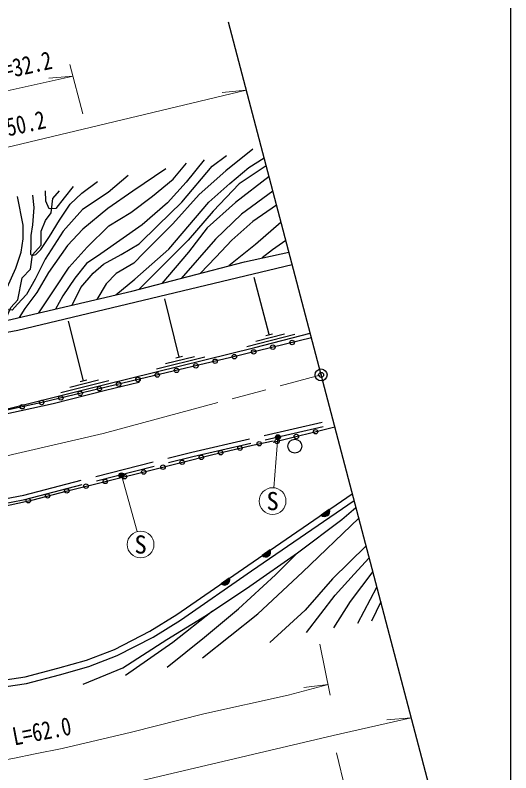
# Model space of a CAD drawing. Units: millimetres at full size, sheet at 1:1000; details may follow other scales. Extents: x 40000 to 680000, y 20000 to 380000.
# Drawn here: x 528974 to 579000, y 237870 to 314338 of the extents above; entities that cross this region are included whole.
import ezdxf
from ezdxf.enums import TextEntityAlignment as Align

# ---------------------------------------------------------------- set-up
doc = ezdxf.new("R2010")
doc.units = ezdxf.units.MM
doc.header["$LTSCALE"] = 1000
doc.header["$PDMODE"] = 32
doc.header["$PDSIZE"] = 500
doc.linetypes.add('CHAIN', pattern=[18.5, 12, -1.5, 3.5, -1.5])
doc.linetypes.add('DASHED', pattern=[7.5, 6, -1.5])
for name, color, linetype, lineweight in [('M-BGD', 7, 'Continuous', 25), ('M-BMK', 2, 'CHAIN', 13), ('M-BMK-OTRS', 5, 'Continuous', 25), ('M-BMK-SRVR', 3, 'Continuous', 25), ('M-STR-HTXT', 7, 'Continuous', 13), ('M-STR-STRC', 7, 'Continuous', 25), ('M-TTL-BAND', 7, 'Continuous', 25)]:
    doc.layers.add(name, color=color, linetype=linetype, lineweight=lineweight)
doc.layers.add('M-OTRS', color=6, linetype='Continuous')
doc.styles.add('ＭＳ ゴシック', font='')
doc.styles.get('ＭＳ ゴシック').set_extended_font_data('MS Gothic')

msp = doc.modelspace()

# ---------------------------------------------------------------- hatches: boundary and pattern name
at = {"layer": 'M-BGD'}
for points in [[(560676, 264450, -0.82183), (559859, 263890)], [(554720, 260370, -0.82183), (553903, 259810)], [(550587, 257526, -0.82183), (549772, 256962)]]:
    msp.add_hatch(color=256, dxfattribs=at).paths.add_polyline_path(points)
at = {"layer": 'M-STR-STRC'}
for points in [[(555304, 271584, -1), (555689, 271903, -1)], [(539587, 267681, -1), (539838, 268113, -0.41421), (539929, 267771, -0.41421)]]:
    msp.add_hatch(color=256, dxfattribs=at).paths.add_polyline_path(points)

# ---------------------------------------------------------------- linework, layer by layer
at = {"layer": 'M-BGD'}
for p, q in [((554622, 282097), (553104, 287874)), ((545534, 279837), (544089, 285722)), ((535866, 277449), (534348, 283463)), ((553247, 281425), (556149, 282187)), ((554283, 282008), (554960, 282185)), ((552356, 280881), (557192, 282151)), ((544149, 279188), (547063, 279903)), ((545194, 279753), (545874, 279920)), ((543249, 278658), (548105, 279850)), ((533589, 276256), (538437, 277479)), ((534485, 276791), (537394, 277525)), ((535526, 277364), (536205, 277535)), ((555028, 271236), (561233, 272776)), ((560676, 264450), (559859, 263890)), ((554720, 260370), (553903, 259810)), ((550587, 257526), (549772, 256962)), ((563563, 252965), (565477, 256618)), ((565865, 255142), (564931, 253188))]:
    msp.add_line(p, q, dxfattribs=at)
for points in [[(552976, 300797), (550220, 298621), (547550, 296248), (544891, 293278), (541950, 290364), (540961, 289304), (539180, 288273), (538147, 287210), (537210, 285647)], [(534712, 285065), (535615, 286855), (536858, 288310), (537890, 289214), (539685, 290175), (541491, 291270), (543357, 293093), (545780, 295472), (548861, 299084), (550302, 300165)], [(539138, 286096), (541047, 287678), (544495, 290729), (548527, 295478), (550644, 297350), (552552, 298974), (554100, 299929)], [(531375, 284287), (532978, 286727), (534409, 288908), (536239, 290910), (538420, 293063), (540658, 294408), (542829, 296055), (544926, 297797), (546260, 299387)], [(548049, 299741), (546236, 297475), (544338, 295393), (541799, 293179), (537604, 290243), (536185, 289267), (534995, 287809), (533791, 286010), (533051, 284678)], [(554308, 299138), (551577, 297305), (548955, 294543), (546432, 291622), (543451, 288641), (541467, 286659)], [(544177, 298834), (540848, 296583), (538313, 294827), (535801, 292755), (534257, 291084), (532328, 288361), (531166, 286336), (529960, 284731), (529366, 283819)], [(540388, 298152), (538348, 296424), (535755, 294724), (533815, 292529), (532015, 289706), (530995, 287709), (530131, 286151), (529210, 285160), (528664, 284570), (528267, 284584), (528089, 284918), (528089, 285663), (528182, 286849), (529041, 288815), (529566, 290417), (529793, 291751), (529793, 293138), (529226, 296035)], [(530730, 296187), (530872, 294916), (530737, 293191), (530545, 292100), (530545, 291057), (530517, 290205), (530646, 290086), (531064, 290184), (531561, 290695), (532434, 292008), (533464, 293648), (534509, 295249), (535687, 296357), (537278, 297535)], [(554596, 298041), (551210, 295416), (548363, 292880), (546474, 290428), (543777, 287262)], [(534821, 297038), (533912, 295916), (533074, 294809), (532392, 294781), (532075, 295574), (532052, 296598)], [(527954, 283490), (528529, 284845), (529251, 285624), (529690, 287819), (530526, 288711), (530710, 290155), (531603, 291125), (531589, 292541), (532042, 293617), (532623, 294396), (532779, 295826), (533445, 296619)], [(554986, 296558), (551802, 294261), (549180, 291724), (545742, 287775)], [(555355, 295150), (552958, 293500), (550844, 291640), (549237, 289921), (547640, 288271)], [(555805, 293439), (553240, 291189), (550532, 289026)], [(556286, 291608), (554962, 290659), (553900, 289834)], [(514679, 281094), (527062, 283282), (540755, 286473), (552136, 289445), (556596, 290427)], [(556937, 289127), (529251, 282520), (514700, 279777), (509673, 272254), (512714, 272281), (519065, 272943), (528486, 274659), (538036, 277069), (553173, 280785), (558744, 282249)], [(558867, 281782), (550729, 279784), (542233, 277768), (531841, 275291), (528297, 274510), (521480, 273222), (518788, 272800), (512847, 272175), (510758, 272102)], [(541529, 277600), (541469, 277262), (538100, 276452), (532818, 275120), (525542, 273520), (520304, 272555), (512999, 271697), (500782, 271481), (493029, 271759), (491475, 271944), (487088, 272529), (482693, 273437)], [(492878, 261955), (493405, 261418), (495664, 261392), (498809, 261299), (506484, 261467), (510929, 261860), (511777, 261915), (515519, 262394), (520164, 263203), (524563, 264061), (530795, 265437), (534137, 266313), (542660, 268412), (548787, 269967), (552930, 270936), (555001, 271387)], [(492005, 260290), (493311, 259200), (495234, 257267), (497037, 255576), (498077, 254726), (499190, 254053), (500212, 253436), (501298, 252578), (505231, 248975), (507814, 249517), (510751, 248395), (513670, 247524), (517076, 247054), (520759, 246806), (524506, 246874), (526143, 247002), (529968, 247559), (533267, 248419), (536184, 249241), (539002, 250330), (542578, 252171), (545279, 253853), (552446, 258812), (563002, 266043)], [(491684, 260162), (492802, 258748), (494760, 256779), (496589, 255064), (497684, 254169), (498838, 253471), (499824, 252876), (500857, 252060), (505029, 248238), (507758, 248810), (510532, 247750), (513525, 246857), (517006, 246377), (520742, 246126), (524538, 246195), (526219, 246326), (530103, 246892), (533445, 247763), (536399, 248595), (539281, 249709), (542914, 251579), (545652, 253285), (552831, 258252), (563185, 265344)], [(535845, 246814), (539826, 248456), (544281, 251323), (548290, 253773), (552662, 256695), (557460, 260074), (561942, 263441), (563370, 264640)], [(547875, 249489), (553472, 253915), (557962, 258129), (563646, 263588)], [(564388, 260766), (560997, 257434), (558255, 254303), (554668, 251010)], [(544311, 248543), (548070, 251549), (551523, 254416), (555254, 257868), (557460, 260074)], [(558367, 252029), (561270, 255810), (563200, 257922), (564704, 259562)], [(565060, 258206), (562781, 255155), (561093, 252504)], [(548885, 254171), (544896, 251020), (540107, 247708)]]:
    msp.add_lwpolyline(points, dxfattribs=at)
at = {"layer": 'M-BGD', "linetype": 'DASHED'}
for points in [[(511728, 262675), (519168, 263789), (529835, 265907), (546790, 270246), (561036, 273524)], [(511757, 262225), (519245, 263346), (529934, 265468), (546896, 269809), (561151, 273089)]]:
    msp.add_lwpolyline(points, dxfattribs=at)
at = {"layer": 'M-BGD'}
for centre, radius in [((556925, 281305), 225), ((554982, 280829), 225), ((551098, 279875), 225), ((553040, 280352), 225), ((547206, 278948), 225), ((549152, 279410), 225), ((545260, 278486), 225), ((541369, 277562), 225), ((543315, 278025), 225), ((537478, 276634), 225), ((539423, 277098), 225), ((535532, 276171), 225), ((531641, 275247), 225), ((533587, 275707), 225), ((529687, 274816), 225), ((559292, 272294), 225), ((555409, 271331), 225), ((557194, 270846), 700), ((557351, 271813), 225), ((551658, 270638), 225), ((553607, 271083), 225), ((549710, 270183), 225), ((545829, 269216), 225), ((547767, 269708), 225), ((541951, 268237), 225), ((543890, 268724), 225), ((540009, 267759), 225), ((536125, 266802), 225), ((538067, 267280), 225), ((534183, 266324), 225), ((530309, 265330), 225), ((532248, 265818), 225)]:
    msp.add_circle(centre, radius, dxfattribs=at)
for centre, start, end in [((560212, 264251), 225.58041, 23.2386), ((554256, 260171), 225.58041, 23.2386), ((550124, 257325), 225.85077, 23.50896)]:
    msp.add_arc(centre, 505, start, end, dxfattribs=at)
at = {"layer": 'M-BMK'}
msp.add_lwpolyline([(484428, 267624), (490965, 266625), (497134, 266106), (507623, 266406), (511551, 266805), (517730, 267696), (526265, 269432), (537850, 272133), (559852, 278034)], dxfattribs=at)
at = {"layer": 'M-BMK-OTRS'}
msp.add_line((550488, 313677), (570706, 236713), dxfattribs=at)
at = {"layer": 'M-BMK-SRVR'}
msp.add_circle((559852, 278034), 600, dxfattribs=at)
at = {"layer": 'M-OTRS'}
msp.add_point((559852, 278034), dxfattribs=at)
at = {"layer": 'M-STR-HTXT'}
for p, q in [((534506, 309344), (535798, 304374)), ((507946, 302239), (534813, 308164)), ((534813, 308164), (532365, 307974)), ((508226, 296195), (552300, 306782)), ((552300, 306782), (549856, 306547)), ((555496, 271743), (555069, 266641)), ((539712, 267897), (541274, 262218)), ((559715, 250845), (560777, 245717)), ((560554, 246791), (558119, 246482)), ((568945, 243419), (566498, 243218)), ((561396, 239882), (562634, 234843))]:
    msp.add_line(p, q, dxfattribs=at)
for points in [[(394913, 271862), (400794, 269477), (408075, 265909), (430132, 252719), (437242, 248730), (444759, 244904), (452062, 241507), (461876, 237705), (467636, 235757), (477137, 233420), (485104, 231998), (492547, 231372), (496921, 230992), (504183, 230992), (509081, 231519), (513795, 231905), (518198, 232351), (535489, 235615), (561061, 241641), (568945, 243419)], [(491982, 236427), (495648, 236117), (499060, 235973), (504076, 236049), (507234, 236225), (507826, 236423), (513923, 236908), (516549, 237186), (528751, 239315), (530988, 239805), (533703, 240323), (540721, 241987), (548016, 243812), (556542, 245698), (560554, 246791)]]:
    msp.add_lwpolyline(points, dxfattribs=at)
for centre in [(554957, 265295), (541632, 260917)]:
    msp.add_circle(centre, 1350, dxfattribs=at)
at = {"layer": 'M-STR-STRC'}
for centre in [(555496, 271743), (539712, 267897)]:
    msp.add_circle(centre, 250, dxfattribs=at)
at = {"layer": 'M-TTL-BAND'}
msp.add_line((579000, 20000), (579000, 370000), dxfattribs=at)

# ---------------------------------------------------------------- texts
at = {"layer": 'M-STR-HTXT', "style": 'ＭＳ ゴシック', "width": 0.8}
for s, rotation, p in [('路肩コンクリート\u3000L=32.2', 12.437, (521240, 305835)), ('ガードレール\u3000L=50.2', 12.437, (522546, 300270)), ('ガードレール\u3000L=62.0', 10.84, (525060, 239329))]:
    msp.add_text(s, height=1833, rotation=rotation, dxfattribs=at).set_placement(p, align=Align.BOTTOM_CENTER)
at = {"layer": 'M-STR-HTXT', "style": 'ＭＳ ゴシック'}
for p in [(554957, 265295), (541632, 260917)]:
    msp.add_text('S', height=1833, dxfattribs=at).set_placement(p, align=Align.MIDDLE_CENTER)

doc.saveas('drawing.dxf')
